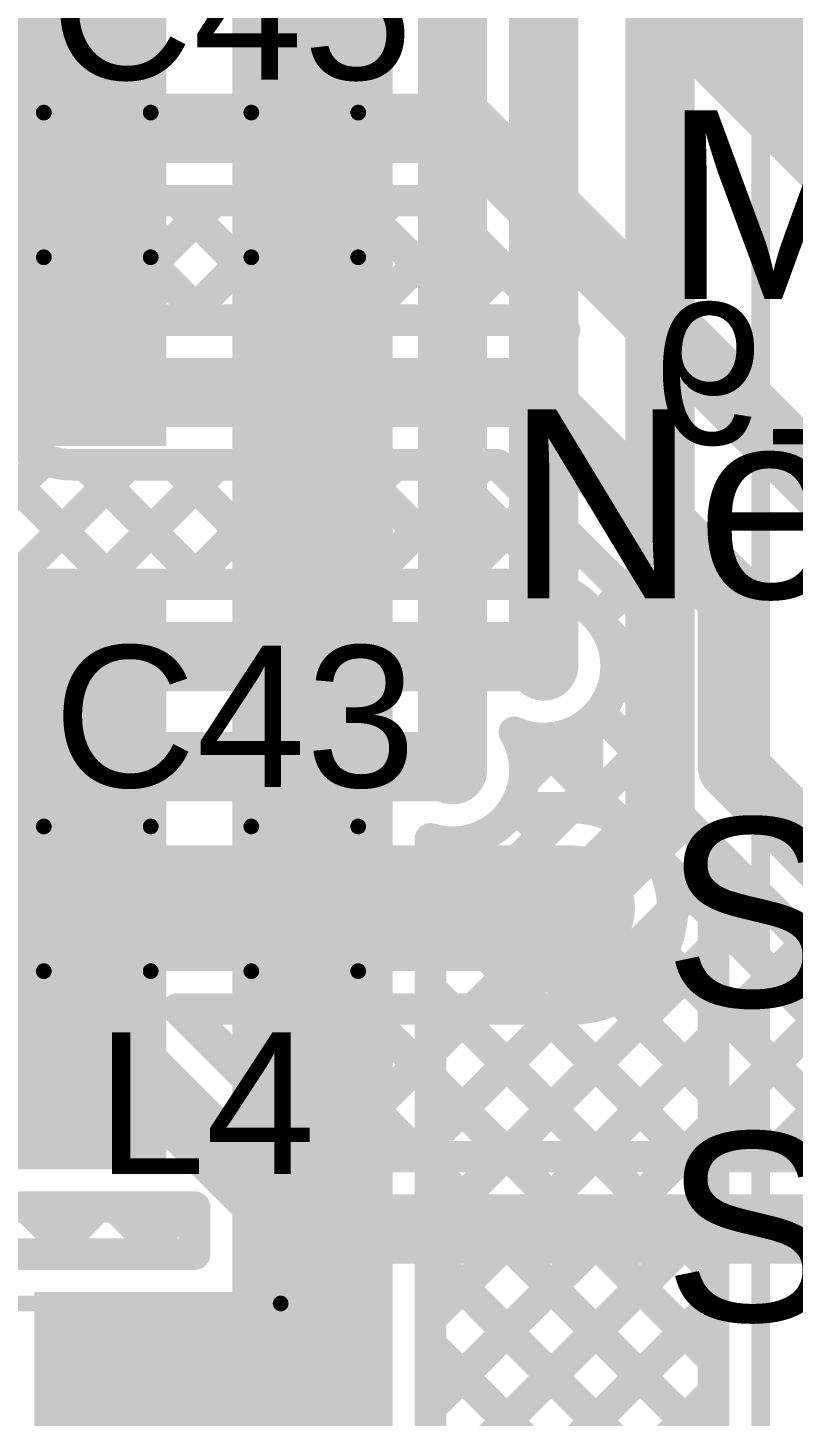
# Model space of a CAD drawing. Header units: millimetres. Extents: x -0.26 to 2.84, y -0.09 to 2.43.
# Drawn here: x 2.3639 to 2.6074, y 0.3985 to 0.84 of the extents above; entities that cross this region are included whole.
import ezdxf

# ---------------------------------------------------------------- set-up
doc = ezdxf.new("R2010")
doc.units = ezdxf.units.MM
doc.header["$MEASUREMENT"] = 0
for name, color, linetype in [('BottomLayer', 5, 'Continuous'), ('BottomOverlay', 54, 'Continuous'), ('TopLayer', 1, 'Continuous'), ('TopOverlay', 2, 'Continuous'), ('TopPaste', 8, 'Continuous'), ('TopSolder', 216, 'Continuous'), ('ViaHoleLayer', 16, 'Continuous')]:
    doc.layers.add(name, color=color, linetype=linetype)
doc.styles.add('Arial', font='', dxfattribs={"height": 0.2})
doc.styles.get('Arial').set_extended_font_data('Arial')

# ---------------------------------------------------------------- blocks, each defined once
blk = doc.blocks.new('VKMB1001E101MV_101')
at = {"layer": 'TopLayer'}
for points in [[(-0.1378, 0.02165), (-0.02756, 0.02165), (-0.02756, -0.02165), (-0.1378, -0.02165)], [(0.02756, 0.02165), (0.1378, 0.02165), (0.1378, -0.02165), (0.02756, -0.02165)]]:
    blk.add_hatch(color=1, dxfattribs=at).paths.add_polyline_path(points)
at = {"layer": 'TopPaste'}
for points in [[(-0.1378, 0.02165), (-0.02756, 0.02165), (-0.02756, -0.02165), (-0.1378, -0.02165)], [(0.02756, 0.02165), (0.1378, 0.02165), (0.1378, -0.02165), (0.02756, -0.02165)]]:
    blk.add_hatch(color=8, dxfattribs=at).paths.add_polyline_path(points)
at = {"layer": 'TopSolder'}
for points in [[(-0.1418, 0.02565), (-0.02356, 0.02565), (-0.02356, -0.02565), (-0.1418, -0.02565)], [(0.02356, 0.02565), (0.1418, 0.02565), (0.1418, -0.02565), (0.02356, -0.02565)]]:
    blk.add_hatch(color=216, dxfattribs=at).paths.add_polyline_path(points)
at = {"layer": 'TopOverlay', "const_width": 0.005}
for points in [[(-0.105, 0.0575), (-0.05817, 0.10433)], [(-0.05817, 0.10433), (0.10433, 0.10433)], [(0.10433, 0.031), (0.10433, 0.10433)], [(-0.105, 0.035), (-0.105, 0.0575)], [(-0.128, 0.028), (-0.128, 0.051)], [(-0.139, 0.04), (-0.116, 0.04)], [(0.10433, -0.10433), (0.10433, -0.031)], [(-0.105, -0.0575), (-0.105, -0.035)], [(-0.105, -0.0575), (-0.05817, -0.10433)], [(-0.05817, -0.10433), (0.10433, -0.10433)]]:
    blk.add_lwpolyline(points, dxfattribs=at)
at = {"layer": 'TopOverlay', "const_width": 0.0025}
for points in [[(-0.05942, 0.10433, 1), (-0.05692, 0.10433, 1)], [(-0.05942, 0.10433, 1), (-0.05692, 0.10433, 1)], [(0.10308, 0.10433, 1), (0.10558, 0.10433, 1)], [(0.10308, 0.10433, 1), (0.10558, 0.10433, 1)], [(-0.10625, 0.0575, 1), (-0.10375, 0.0575, 1)], [(-0.10625, 0.0575, 1), (-0.10375, 0.0575, 1)], [(-0.12925, 0.051, 1), (-0.12675, 0.051, 1)], [(-0.14025, 0.04, 1), (-0.13775, 0.04, 1)], [(-0.11725, 0.04, 1), (-0.11475, 0.04, 1)], [(-0.10625, 0.035, 1), (-0.10375, 0.035, 1)], [(0.10308, 0.031, 1), (0.10558, 0.031, 1)], [(-0.12925, 0.028, 1), (-0.12675, 0.028, 1)], [(0.10308, -0.031, 1), (0.10558, -0.031, 1)], [(-0.10625, -0.035, 1), (-0.10375, -0.035, 1)], [(-0.10625, -0.0575, 1), (-0.10375, -0.0575, 1)], [(-0.10625, -0.0575, 1), (-0.10375, -0.0575, 1)], [(-0.05942, -0.10433, 1), (-0.05692, -0.10433, 1)], [(-0.05942, -0.10433, 1), (-0.05692, -0.10433, 1)], [(0.10308, -0.10433, 1), (0.10558, -0.10433, 1)], [(0.10308, -0.10433, 1), (0.10558, -0.10433, 1)]]:
    blk.add_lwpolyline(points, format="xyb", close=True, dxfattribs=at)
blk = doc.blocks.new('C__0603_110')
at = {"layer": 'TopLayer'}
for points in [[(-0.045, -0.0175), (-0.045, 0.0175), (-0.015, 0.0175), (-0.015, -0.0175)], [(0.015, -0.0175), (0.015, 0.0175), (0.045, 0.0175), (0.045, -0.0175)]]:
    blk.add_hatch(color=1, dxfattribs=at).paths.add_polyline_path(points)
at = {"layer": 'TopPaste'}
for points in [[(-0.045, -0.0175), (-0.045, 0.0175), (-0.015, 0.0175), (-0.015, -0.0175)], [(0.015, -0.0175), (0.015, 0.0175), (0.045, 0.0175), (0.045, -0.0175)]]:
    blk.add_hatch(color=8, dxfattribs=at).paths.add_polyline_path(points)
at = {"layer": 'TopSolder'}
for points in [[(-0.049, -0.0215), (-0.049, 0.0215), (-0.011, 0.0215), (-0.011, -0.0215)], [(0.011, -0.0215), (0.011, 0.0215), (0.049, 0.0215), (0.049, -0.0215)]]:
    blk.add_hatch(color=216, dxfattribs=at).paths.add_polyline_path(points)
at = {"layer": 'TopOverlay', "const_width": 0.005}
for points in [[(-0.05, 0.023), (-0.016, 0.023)], [(-0.05, -0.023), (-0.05, 0.023)], [(0.016, 0.023), (0.05, 0.023)], [(0.05, -0.023), (0.05, 0.023)], [(-0.05, -0.023), (-0.016, -0.023)], [(0.016, -0.023), (0.05, -0.023)]]:
    blk.add_lwpolyline(points, dxfattribs=at)
at = {"layer": 'TopOverlay', "const_width": 0.0025}
for points in [[(-0.05125, 0.023, 1), (-0.04875, 0.023, 1)], [(-0.05125, 0.023, 1), (-0.04875, 0.023, 1)], [(-0.01725, 0.023, 1), (-0.01475, 0.023, 1)], [(0.01475, 0.023, 1), (0.01725, 0.023, 1)], [(0.04875, 0.023, 1), (0.05125, 0.023, 1)], [(0.04875, 0.023, 1), (0.05125, 0.023, 1)], [(-0.05125, -0.023, 1), (-0.04875, -0.023, 1)], [(-0.05125, -0.023, 1), (-0.04875, -0.023, 1)], [(-0.01725, -0.023, 1), (-0.01475, -0.023, 1)], [(0.01475, -0.023, 1), (0.01725, -0.023, 1)], [(0.04875, -0.023, 1), (0.05125, -0.023, 1)], [(0.04875, -0.023, 1), (0.05125, -0.023, 1)]]:
    blk.add_lwpolyline(points, format="xyb", close=True, dxfattribs=at)
blk = doc.blocks.new('C__0603_112')
at = {"layer": 'TopLayer'}
for points in [[(-0.045, -0.0175), (-0.045, 0.0175), (-0.015, 0.0175), (-0.015, -0.0175)], [(0.015, -0.0175), (0.015, 0.0175), (0.045, 0.0175), (0.045, -0.0175)]]:
    blk.add_hatch(color=1, dxfattribs=at).paths.add_polyline_path(points)
at = {"layer": 'TopPaste'}
for points in [[(-0.045, -0.0175), (-0.045, 0.0175), (-0.015, 0.0175), (-0.015, -0.0175)], [(0.015, -0.0175), (0.015, 0.0175), (0.045, 0.0175), (0.045, -0.0175)]]:
    blk.add_hatch(color=8, dxfattribs=at).paths.add_polyline_path(points)
at = {"layer": 'TopSolder'}
for points in [[(-0.049, -0.0215), (-0.049, 0.0215), (-0.011, 0.0215), (-0.011, -0.0215)], [(0.011, -0.0215), (0.011, 0.0215), (0.049, 0.0215), (0.049, -0.0215)]]:
    blk.add_hatch(color=216, dxfattribs=at).paths.add_polyline_path(points)
at = {"layer": 'TopOverlay', "const_width": 0.005}
for points in [[(-0.05, -0.023), (-0.05, 0.023)], [(-0.05, 0.023), (-0.016, 0.023)], [(0.016, 0.023), (0.05, 0.023)], [(0.05, -0.023), (0.05, 0.023)], [(-0.05, -0.023), (-0.016, -0.023)], [(0.016, -0.023), (0.05, -0.023)]]:
    blk.add_lwpolyline(points, dxfattribs=at)
at = {"layer": 'TopOverlay', "const_width": 0.0025}
for points in [[(-0.05125, 0.023, 1), (-0.04875, 0.023, 1)], [(-0.05125, 0.023, 1), (-0.04875, 0.023, 1)], [(-0.01725, 0.023, 1), (-0.01475, 0.023, 1)], [(0.01475, 0.023, 1), (0.01725, 0.023, 1)], [(0.04875, 0.023, 1), (0.05125, 0.023, 1)], [(0.04875, 0.023, 1), (0.05125, 0.023, 1)], [(-0.05125, -0.023, 1), (-0.04875, -0.023, 1)], [(-0.05125, -0.023, 1), (-0.04875, -0.023, 1)], [(-0.01725, -0.023, 1), (-0.01475, -0.023, 1)], [(0.01475, -0.023, 1), (0.01725, -0.023, 1)], [(0.04875, -0.023, 1), (0.05125, -0.023, 1)], [(0.04875, -0.023, 1), (0.05125, -0.023, 1)]]:
    blk.add_lwpolyline(points, format="xyb", close=True, dxfattribs=at)

msp = doc.modelspace()

# ---------------------------------------------------------------- hatches: boundary and pattern name
at = {"layer": 'BottomLayer'}
h = msp.add_hatch(color=5, dxfattribs=at)
edge = h.paths.add_edge_path()
edge.add_arc((2.378, 0.724), 0.00886, 0, 360)
h = msp.add_hatch(color=5, dxfattribs=at)
edge = h.paths.add_edge_path()
edge.add_arc((2.528, 0.637), 0.00886, 0, 360)
h = msp.add_hatch(color=5, dxfattribs=at)
edge = h.paths.add_edge_path()
edge.add_arc((2.499, 0.604), 0.00886, 0, 360)
h = msp.add_hatch(color=5, dxfattribs=at)
edge = h.paths.add_edge_path()
edge.add_arc((2.537, 0.56), 0.00886, 0, 360)
h = msp.add_hatch(color=5, dxfattribs=at)
edge = h.paths.add_edge_path()
edge.add_arc((2.387, 0.52), 0.00886, 0, 360)
at = {"layer": 'TopLayer'}
for points in [[(2.429, 0.225), (2.48, 0.225), (2.48, 1.036), (2.429, 1.036)], [(2.3, 0.707), (2.408, 0.707), (2.408, 0.873), (2.3, 0.873)], [(2.292, 0.477), (2.408, 0.477), (2.408, 0.664), (2.292, 0.664)], [(2.366, 0.225), (2.465, 0.225), (2.465, 0.438), (2.366, 0.438)]]:
    msp.add_hatch(color=1, dxfattribs=at).paths.add_polyline_path(points)
h = msp.add_hatch(color=1, dxfattribs=at)
edge = h.paths.add_edge_path()
edge.add_arc((2.378, 0.724), 0.00886, 0, 360)
h = msp.add_hatch(color=1, dxfattribs=at)
edge = h.paths.add_edge_path()
edge.add_arc((2.528, 0.637), 0.00886, 0, 360)
h = msp.add_hatch(color=1, dxfattribs=at)
edge = h.paths.add_edge_path()
edge.add_arc((2.499, 0.604), 0.00886, 0, 360)
h = msp.add_hatch(color=1, dxfattribs=at)
edge = h.paths.add_edge_path()
edge.add_arc((2.537, 0.56), 0.00886, 0, 360)
h = msp.add_hatch(color=1, dxfattribs=at)
edge = h.paths.add_edge_path()
edge.add_arc((2.387, 0.52), 0.00886, 0, 360)
at = {"layer": 'ViaHoleLayer'}
h = msp.add_hatch(color=16, dxfattribs=at)
edge = h.paths.add_edge_path()
edge.add_arc((2.378, 0.724), 0.00591, 0, 360)
h = msp.add_hatch(color=16, dxfattribs=at)
edge = h.paths.add_edge_path()
edge.add_arc((2.528, 0.637), 0.00591, 0, 360)
h = msp.add_hatch(color=16, dxfattribs=at)
edge = h.paths.add_edge_path()
edge.add_arc((2.499, 0.604), 0.00591, 0, 360)
h = msp.add_hatch(color=16, dxfattribs=at)
edge = h.paths.add_edge_path()
edge.add_arc((2.537, 0.56), 0.00591, 0, 360)
h = msp.add_hatch(color=16, dxfattribs=at)
edge = h.paths.add_edge_path()
edge.add_arc((2.387, 0.52), 0.00591, 0, 360)

# ---------------------------------------------------------------- linework, layer by layer
at = {"layer": 'BottomLayer'}
for points, const_width in [([(2.565, 0.863), (2.684, 0.744)], 0.04), ([(2.209, 0.808), (2.503, 0.808)], 0.022), ([(2.503, 0.808), (2.681, 0.63)], 0.022), ([(2.209, 0.785), (2.49347, 0.785)], 0.01), ([(2.24151, 0.785), (2.36351, 0.663)], 0.01), ([(2.24472, 0.663), (2.36672, 0.785)], 0.01), ([(2.26979, 0.785), (2.39179, 0.663)], 0.01), ([(2.273, 0.663), (2.395, 0.785)], 0.01), ([(2.32636, 0.785), (2.36711, 0.74426)], 0.01), ([(2.35465, 0.785), (2.39265, 0.747)], 0.01), ([(2.38293, 0.785), (2.42093, 0.747)], 0.01), ([(2.38529, 0.747), (2.42329, 0.785)], 0.01), ([(2.41122, 0.785), (2.44922, 0.747)], 0.01), ([(2.41357, 0.747), (2.45157, 0.785)], 0.01), ([(2.4395, 0.785), (2.4775, 0.747)], 0.01), ([(2.44185, 0.747), (2.47985, 0.785)], 0.01), ([(2.46778, 0.785), (2.50578, 0.747)], 0.01), ([(2.49347, 0.785), (2.53463, 0.74384)], 0.01), ([(2.47014, 0.747), (2.50081, 0.77767)], 0.01), ([(2.49842, 0.747), (2.51495, 0.76353)], 0.01), ([(2.378, 0.747), (2.523, 0.747)], 0.01), ([(2.52645, 0.74674), (2.52909, 0.74938)], 0.01), ([(2.378, 0.724), (2.523, 0.724)], 0.022), ([(2.523, 0.724), (2.588, 0.659)], 0.022), ([(2.32957, 0.663), (2.36929, 0.70271)], 0.01), ([(2.35785, 0.663), (2.39585, 0.701)], 0.01), ([(2.378, 0.701), (2.51347, 0.701)], 0.01), ([(2.38208, 0.701), (2.42008, 0.663)], 0.01), ([(2.38614, 0.663), (2.42414, 0.701)], 0.01), ([(2.41036, 0.701), (2.44836, 0.663)], 0.01), ([(2.41442, 0.663), (2.45242, 0.701)], 0.01), ([(2.43865, 0.701), (2.47665, 0.663)], 0.01), ([(2.44271, 0.663), (2.48071, 0.701)], 0.01), ([(2.46693, 0.701), (2.50493, 0.663)], 0.01), ([(2.47099, 0.663), (2.50899, 0.701)], 0.01), ([(2.49522, 0.701), (2.53604, 0.66018)], 0.01), ([(2.51347, 0.701), (2.565, 0.64947)], 0.01), ([(2.49928, 0.663), (2.52537, 0.6891)], 0.01), ([(2.52743, 0.66287), (2.53952, 0.67496)], 0.01), ([(2.132, 0.663), (2.525, 0.663)], 0.01), ([(2.588, 0.605), (2.588, 0.659)], 0.022), ([(2.54516, 0.65231), (2.55366, 0.66081)], 0.01), ([(2.54126, 0.65626), (2.54426, 0.65326)], 0.01), ([(2.565, 0.605), (2.565, 0.64947)], 0.01), ([(2.132, 0.64), (2.525, 0.64)], 0.022), ([(2.525, 0.64), (2.528, 0.637)], 0.022), ([(2.54818, 0.64804), (2.565, 0.63122)], 0.01), ([(2.54919, 0.62806), (2.565, 0.64387)], 0.01), ([(2.54566, 0.62227), (2.5651, 0.60283)], 0.01), ([(2.52175, 0.60062), (2.53694, 0.61581)], 0.01), ([(2.52551, 0.61413), (2.55075, 0.58889)], 0.01), ([(2.54114, 0.59173), (2.565, 0.61559)], 0.01), ([(2.142, 0.605), (2.498, 0.605)], 0.022), ([(2.498, 0.605), (2.499, 0.604)], 0.022), ([(2.588, 0.605), (2.635, 0.558)], 0.022), ([(2.51862, 0.592), (2.537, 0.592)], 0.01), ([(2.55997, 0.58228), (2.5693, 0.59161)], 0.01), ([(2.57174, 0.58874), (2.61874, 0.54174)], 0.01), ([(2.328, 0.56), (2.537, 0.56)], 0.04), ([(2.56589, 0.57375), (2.65865, 0.481)], 0.01), ([(2.56887, 0.56289), (2.58323, 0.57725)], 0.01), ([(2.51527, 0.481), (2.59737, 0.5631)], 0.01), ([(2.54355, 0.481), (2.61151, 0.54896)], 0.01), ([(2.56564, 0.54572), (2.63036, 0.481)], 0.01), ([(2.57183, 0.481), (2.6272, 0.53636)], 0.01), ([(2.60012, 0.481), (2.65412, 0.535)], 0.01), ([(2.55157, 0.53151), (2.60208, 0.481)], 0.01), ([(2.387, 0.52), (2.449, 0.458)], 0.022), ([(2.41153, 0.528), (2.45853, 0.481)], 0.01), ([(2.41153, 0.528), (2.537, 0.528)], 0.01), ([(2.41366, 0.528), (2.46066, 0.481)], 0.01), ([(2.41619, 0.52334), (2.42084, 0.528)], 0.01), ([(2.43033, 0.5092), (2.44913, 0.528)], 0.01), ([(2.44194, 0.528), (2.48894, 0.481)], 0.01), ([(2.44447, 0.49506), (2.47741, 0.528)], 0.01), ([(2.4587, 0.481), (2.5057, 0.528)], 0.01), ([(2.47023, 0.528), (2.51723, 0.481)], 0.01), ([(2.48698, 0.481), (2.53398, 0.528)], 0.01), ([(2.49851, 0.528), (2.54551, 0.481)], 0.01), ([(2.52679, 0.528), (2.57379, 0.481)], 0.01), ([(2.45853, 0.481), (2.73447, 0.481)], 0.01), ([(2.449, 0.458), (2.776, 0.458)], 0.022)]:
    msp.add_lwpolyline(points, dxfattribs=dict(at, const_width=const_width))
for points, const_width in [([(2.4975, 0.808, 1), (2.5085, 0.808, 1)], 0.011), ([(2.4975, 0.808, 1), (2.5085, 0.808, 1)], 0.011), ([(2.36422, 0.785, 1), (2.36922, 0.785, 1)], 0.005), ([(2.38043, 0.785, 1), (2.38543, 0.785, 1)], 0.005), ([(2.3925, 0.785, 1), (2.3975, 0.785, 1)], 0.005), ([(2.40872, 0.785, 1), (2.41372, 0.785, 1)], 0.005), ([(2.42079, 0.785, 1), (2.42579, 0.785, 1)], 0.005), ([(2.437, 0.785, 1), (2.442, 0.785, 1)], 0.005), ([(2.44907, 0.785, 1), (2.45407, 0.785, 1)], 0.005), ([(2.46528, 0.785, 1), (2.47028, 0.785, 1)], 0.005), ([(2.47735, 0.785, 1), (2.48235, 0.785, 1)], 0.005), ([(2.49097, 0.785, 1), (2.49597, 0.785, 1)], 0.005), ([(2.49097, 0.785, 1), (2.49597, 0.785, 1)], 0.005), ([(2.49831, 0.77767, 1), (2.50331, 0.77767, 1)], 0.005), ([(2.51245, 0.76353, 1), (2.51745, 0.76353, 1)], 0.005), ([(2.3755, 0.747, 1), (2.3805, 0.747, 1)], 0.005), ([(2.3755, 0.747, 1), (2.3805, 0.747, 1)], 0.005), ([(2.38279, 0.747, 1), (2.38779, 0.747, 1)], 0.005), ([(2.39015, 0.747, 1), (2.39515, 0.747, 1)], 0.005), ([(2.41107, 0.747, 1), (2.41607, 0.747, 1)], 0.005), ([(2.41843, 0.747, 1), (2.42343, 0.747, 1)], 0.005), ([(2.43935, 0.747, 1), (2.44435, 0.747, 1)], 0.005), ([(2.44672, 0.747, 1), (2.45172, 0.747, 1)], 0.005), ([(2.46764, 0.747, 1), (2.47264, 0.747, 1)], 0.005), ([(2.475, 0.747, 1), (2.48, 0.747, 1)], 0.005), ([(2.49592, 0.747, 1), (2.50092, 0.747, 1)], 0.005), ([(2.50328, 0.747, 1), (2.50828, 0.747, 1)], 0.005), ([(2.5205, 0.747, 1), (2.5255, 0.747, 1)], 0.005), ([(2.5205, 0.747, 1), (2.5255, 0.747, 1)], 0.005), ([(2.5205, 0.747, 1), (2.5255, 0.747, 1)], 0.005), ([(2.52395, 0.74674, 1), (2.52895, 0.74674, 1)], 0.005), ([(2.52659, 0.74938, 1), (2.53159, 0.74938, 1)], 0.005), ([(2.36461, 0.74426, 1), (2.36961, 0.74426, 1)], 0.005), ([(2.53213, 0.74384, 1), (2.53713, 0.74384, 1)], 0.005), ([(2.53213, 0.74384, 1), (2.53713, 0.74384, 1)], 0.005), ([(2.53213, 0.74384, 1), (2.53713, 0.74384, 1)], 0.005), ([(2.3725, 0.724, 1), (2.3835, 0.724, 1)], 0.011), ([(2.5175, 0.724, 1), (2.5285, 0.724, 1)], 0.011), ([(2.5175, 0.724, 1), (2.5285, 0.724, 1)], 0.011), ([(2.36679, 0.70271, 1), (2.37179, 0.70271, 1)], 0.005), ([(2.3755, 0.701, 1), (2.3805, 0.701, 1)], 0.005), ([(2.3755, 0.701, 1), (2.3805, 0.701, 1)], 0.005), ([(2.37958, 0.701, 1), (2.38458, 0.701, 1)], 0.005), ([(2.39335, 0.701, 1), (2.39835, 0.701, 1)], 0.005), ([(2.40786, 0.701, 1), (2.41286, 0.701, 1)], 0.005), ([(2.42164, 0.701, 1), (2.42664, 0.701, 1)], 0.005), ([(2.43615, 0.701, 1), (2.44115, 0.701, 1)], 0.005), ([(2.44992, 0.701, 1), (2.45492, 0.701, 1)], 0.005), ([(2.46443, 0.701, 1), (2.46943, 0.701, 1)], 0.005), ([(2.47821, 0.701, 1), (2.48321, 0.701, 1)], 0.005), ([(2.49272, 0.701, 1), (2.49772, 0.701, 1)], 0.005), ([(2.50649, 0.701, 1), (2.51149, 0.701, 1)], 0.005), ([(2.51097, 0.701, 1), (2.51597, 0.701, 1)], 0.005), ([(2.51097, 0.701, 1), (2.51597, 0.701, 1)], 0.005), ([(2.52287, 0.6891, 1), (2.52787, 0.6891, 1)], 0.005), ([(2.53702, 0.67496, 1), (2.54202, 0.67496, 1)], 0.005), ([(2.36101, 0.663, 1), (2.36601, 0.663, 1)], 0.005), ([(2.38364, 0.663, 1), (2.38864, 0.663, 1)], 0.005), ([(2.38929, 0.663, 1), (2.39429, 0.663, 1)], 0.005), ([(2.41192, 0.663, 1), (2.41692, 0.663, 1)], 0.005), ([(2.41758, 0.663, 1), (2.42258, 0.663, 1)], 0.005), ([(2.44021, 0.663, 1), (2.44521, 0.663, 1)], 0.005), ([(2.44586, 0.663, 1), (2.45086, 0.663, 1)], 0.005), ([(2.46849, 0.663, 1), (2.47349, 0.663, 1)], 0.005), ([(2.47415, 0.663, 1), (2.47915, 0.663, 1)], 0.005), ([(2.49678, 0.663, 1), (2.50178, 0.663, 1)], 0.005), ([(2.50243, 0.663, 1), (2.50743, 0.663, 1)], 0.005), ([(2.5225, 0.663, 1), (2.5275, 0.663, 1)], 0.005), ([(2.5225, 0.663, 1), (2.5275, 0.663, 1)], 0.005), ([(2.5225, 0.663, 1), (2.5275, 0.663, 1)], 0.005), ([(2.52493, 0.66287, 1), (2.52993, 0.66287, 1)], 0.005), ([(2.5825, 0.659, 1), (2.5935, 0.659, 1)], 0.011), ([(2.5825, 0.659, 1), (2.5935, 0.659, 1)], 0.011), ([(2.53354, 0.66018, 1), (2.53854, 0.66018, 1)], 0.005), ([(2.55116, 0.66081, 1), (2.55616, 0.66081, 1)], 0.005), ([(2.53876, 0.65626, 1), (2.54376, 0.65626, 1)], 0.005), ([(2.53876, 0.65626, 1), (2.54376, 0.65626, 1)], 0.005), ([(2.53876, 0.65626, 1), (2.54376, 0.65626, 1)], 0.005), ([(2.54176, 0.65326, 1), (2.54676, 0.65326, 1)], 0.005), ([(2.54176, 0.65326, 1), (2.54676, 0.65326, 1)], 0.005), ([(2.54266, 0.65231, 1), (2.54766, 0.65231, 1)], 0.005), ([(2.5625, 0.64947, 1), (2.5675, 0.64947, 1)], 0.005), ([(2.5625, 0.64947, 1), (2.5675, 0.64947, 1)], 0.005), ([(2.5195, 0.64, 1), (2.5305, 0.64, 1)], 0.011), ([(2.5195, 0.64, 1), (2.5305, 0.64, 1)], 0.011), ([(2.54568, 0.64804, 1), (2.55068, 0.64804, 1)], 0.005), ([(2.5225, 0.637, 1), (2.5335, 0.637, 1)], 0.011), ([(2.5625, 0.64387, 1), (2.5675, 0.64387, 1)], 0.005), ([(2.5485, 0.637, 1), (2.5535, 0.637, 1)], 0.005), ([(2.5485, 0.637, 1), (2.5535, 0.637, 1)], 0.005), ([(2.5625, 0.63122, 1), (2.5675, 0.63122, 1)], 0.005), ([(2.54669, 0.62806, 1), (2.55169, 0.62806, 1)], 0.005), ([(2.54316, 0.62227, 1), (2.54816, 0.62227, 1)], 0.005), ([(2.51612, 0.616, 1), (2.52112, 0.616, 1)], 0.005), ([(2.51612, 0.616, 1), (2.52112, 0.616, 1)], 0.005), ([(2.52301, 0.61413, 1), (2.52801, 0.61413, 1)], 0.005), ([(2.53444, 0.61581, 1), (2.53944, 0.61581, 1)], 0.005), ([(2.5625, 0.61559, 1), (2.5675, 0.61559, 1)], 0.005), ([(2.4925, 0.605, 1), (2.5035, 0.605, 1)], 0.011), ([(2.4925, 0.605, 1), (2.5035, 0.605, 1)], 0.011), ([(2.4935, 0.604, 1), (2.5045, 0.604, 1)], 0.011), ([(2.5825, 0.605, 1), (2.5935, 0.605, 1)], 0.011), ([(2.5825, 0.605, 1), (2.5935, 0.605, 1)], 0.011), ([(2.5625, 0.605, 1), (2.5675, 0.605, 1)], 0.005), ([(2.5625, 0.605, 1), (2.5675, 0.605, 1)], 0.005), ([(2.5625, 0.605, 1), (2.5675, 0.605, 1)], 0.005), ([(2.51925, 0.60062, 1), (2.52425, 0.60062, 1)], 0.005), ([(2.5195, 0.604, 1), (2.5245, 0.604, 1)], 0.005), ([(2.5195, 0.604, 1), (2.5245, 0.604, 1)], 0.005), ([(2.5626, 0.60283, 1), (2.5676, 0.60283, 1)], 0.005), ([(2.51612, 0.592, 1), (2.52112, 0.592, 1)], 0.005), ([(2.51612, 0.592, 1), (2.52112, 0.592, 1)], 0.005), ([(2.5345, 0.592, 1), (2.5395, 0.592, 1)], 0.005), ([(2.5345, 0.592, 1), (2.5395, 0.592, 1)], 0.005), ([(2.53864, 0.59173, 1), (2.54364, 0.59173, 1)], 0.005), ([(2.5668, 0.59161, 1), (2.5718, 0.59161, 1)], 0.005), ([(2.54825, 0.58889, 1), (2.55325, 0.58889, 1)], 0.005), ([(2.56924, 0.58874, 1), (2.57424, 0.58874, 1)], 0.005), ([(2.56924, 0.58874, 1), (2.57424, 0.58874, 1)], 0.005), ([(2.56924, 0.58874, 1), (2.57424, 0.58874, 1)], 0.005), ([(2.55747, 0.58228, 1), (2.56247, 0.58228, 1)], 0.005), ([(2.527, 0.56, 1), (2.547, 0.56, 1)], 0.02), ([(2.56339, 0.57375, 1), (2.56839, 0.57375, 1)], 0.005), ([(2.58073, 0.57725, 1), (2.58573, 0.57725, 1)], 0.005), ([(2.56637, 0.56289, 1), (2.57137, 0.56289, 1)], 0.005), ([(2.59487, 0.5631, 1), (2.59987, 0.5631, 1)], 0.005), ([(2.5665, 0.56, 1), (2.5715, 0.56, 1)], 0.005), ([(2.5665, 0.56, 1), (2.5715, 0.56, 1)], 0.005), ([(2.60901, 0.54896, 1), (2.61401, 0.54896, 1)], 0.005), ([(2.56314, 0.54572, 1), (2.56814, 0.54572, 1)], 0.005), ([(2.54907, 0.53151, 1), (2.55407, 0.53151, 1)], 0.005), ([(2.3815, 0.52, 1), (2.3925, 0.52, 1)], 0.011), ([(2.40903, 0.528, 1), (2.41403, 0.528, 1)], 0.005), ([(2.40903, 0.528, 1), (2.41403, 0.528, 1)], 0.005), ([(2.41116, 0.528, 1), (2.41616, 0.528, 1)], 0.005), ([(2.41834, 0.528, 1), (2.42334, 0.528, 1)], 0.005), ([(2.43944, 0.528, 1), (2.44444, 0.528, 1)], 0.005), ([(2.44663, 0.528, 1), (2.45163, 0.528, 1)], 0.005), ([(2.46773, 0.528, 1), (2.47273, 0.528, 1)], 0.005), ([(2.47491, 0.528, 1), (2.47991, 0.528, 1)], 0.005), ([(2.49601, 0.528, 1), (2.50101, 0.528, 1)], 0.005), ([(2.5032, 0.528, 1), (2.5082, 0.528, 1)], 0.005), ([(2.52429, 0.528, 1), (2.52929, 0.528, 1)], 0.005), ([(2.53148, 0.528, 1), (2.53648, 0.528, 1)], 0.005), ([(2.5345, 0.528, 1), (2.5395, 0.528, 1)], 0.005), ([(2.5345, 0.528, 1), (2.5395, 0.528, 1)], 0.005), ([(2.41369, 0.52334, 1), (2.41869, 0.52334, 1)], 0.005), ([(2.42783, 0.5092, 1), (2.43283, 0.5092, 1)], 0.005), ([(2.44197, 0.49506, 1), (2.44697, 0.49506, 1)], 0.005), ([(2.45603, 0.481, 1), (2.46103, 0.481, 1)], 0.005), ([(2.45603, 0.481, 1), (2.46103, 0.481, 1)], 0.005), ([(2.4562, 0.481, 1), (2.4612, 0.481, 1)], 0.005), ([(2.45816, 0.481, 1), (2.46316, 0.481, 1)], 0.005), ([(2.48448, 0.481, 1), (2.48948, 0.481, 1)], 0.005), ([(2.48644, 0.481, 1), (2.49144, 0.481, 1)], 0.005), ([(2.51277, 0.481, 1), (2.51777, 0.481, 1)], 0.005), ([(2.51473, 0.481, 1), (2.51973, 0.481, 1)], 0.005), ([(2.54105, 0.481, 1), (2.54605, 0.481, 1)], 0.005), ([(2.54301, 0.481, 1), (2.54801, 0.481, 1)], 0.005), ([(2.56933, 0.481, 1), (2.57433, 0.481, 1)], 0.005), ([(2.57129, 0.481, 1), (2.57629, 0.481, 1)], 0.005), ([(2.59762, 0.481, 1), (2.60262, 0.481, 1)], 0.005), ([(2.59958, 0.481, 1), (2.60458, 0.481, 1)], 0.005), ([(2.4435, 0.458, 1), (2.4545, 0.458, 1)], 0.011), ([(2.4435, 0.458, 1), (2.4545, 0.458, 1)], 0.011)]:
    msp.add_lwpolyline(points, format="xyb", close=True, dxfattribs=dict(at, const_width=const_width))
at = {"layer": 'BottomLayer', "const_width": 0.01}
for points in [[(2.378, 0.701, -1), (2.378, 0.747)], [(2.523, 0.747, -0.133317), (2.53463, 0.74384)], [(2.523, 0.747, -0.133317), (2.53463, 0.74384)], [(2.525, 0.663, -0.198912), (2.54126, 0.65626)], [(2.525, 0.663, -0.198912), (2.54126, 0.65626)], [(2.54426, 0.65326, -0.198912), (2.551, 0.637)], [(2.551, 0.637, -0.543305), (2.51862, 0.616)], [(2.51862, 0.616, -0.138071), (2.522, 0.604)], [(2.57174, 0.58874, -0.198912), (2.565, 0.605)], [(2.57174, 0.58874, -0.198912), (2.565, 0.605)], [(2.522, 0.604, -0.13809), (2.51862, 0.592)], [(2.537, 0.592, -0.414214), (2.569, 0.56)], [(2.569, 0.56, -0.414214), (2.537, 0.528)]]:
    msp.add_lwpolyline(points, format="xyb", dxfattribs=at)
at = {"layer": 'TopLayer'}
for points, const_width in [([(2.528, 0.637), (2.528, 1.248)], 0.022), ([(2.597, 0.17), (2.597, 1.248)], 0.006), ([(2.499, 0.604), (2.499, 1.148)], 0.022), ([(2.565, 0.588), (2.565, 0.863)], 0.022), ([(2.34639, 0.724), (2.378, 0.724)], 0.022), ([(2.4545, 0.563), (2.4545, 0.6305)], 0.04), ([(2.542, 0.59753), (2.542, 0.61875)], 0.01), ([(2.52175, 0.60062), (2.53694, 0.61581)], 0.01), ([(2.522, 0.604), (2.522, 0.6148)], 0.01), ([(2.52551, 0.61413), (2.542, 0.59765)], 0.01), ([(2.52074, 0.57626), (2.542, 0.59753)], 0.01), ([(2.5189, 0.59246), (2.52792, 0.58344)], 0.01), ([(2.537, 0.56), (2.565, 0.588)], 0.022), ([(2.492, 0.36665), (2.492, 0.58209)], 0.01), ([(2.492, 0.57087), (2.50238, 0.58125)], 0.01), ([(2.5019, 0.58118), (2.51534, 0.56774)], 0.01), ([(2.55326, 0.54374), (2.58126, 0.57174)], 0.01), ([(2.582, 0.18449), (2.582, 0.57251)], 0.01), ([(2.492, 0.54259), (2.51459, 0.56518)], 0.01), ([(2.57459, 0.56506), (2.582, 0.55765)], 0.01), ([(2.492, 0.56279), (2.582, 0.47279)], 0.01), ([(2.492, 0.45773), (2.582, 0.54773)], 0.01), ([(2.56044, 0.55092), (2.582, 0.52936)], 0.01), ([(2.492, 0.5143), (2.52109, 0.54339)], 0.01), ([(2.492, 0.48602), (2.54411, 0.53813)], 0.01), ([(2.54474, 0.53834), (2.582, 0.50108)], 0.01), ([(2.492, 0.53451), (2.582, 0.44451)], 0.01), ([(2.492, 0.42945), (2.582, 0.51945)], 0.01), ([(2.492, 0.50623), (2.582, 0.41623)], 0.01), ([(2.492, 0.40117), (2.582, 0.49117)], 0.01), ([(2.492, 0.47794), (2.582, 0.38794)], 0.01), ([(2.28, 0.465), (2.417, 0.465)], 0.01), ([(2.36352, 0.465), (2.37852, 0.45)], 0.01), ([(2.37113, 0.45), (2.38613, 0.465)], 0.01), ([(2.3918, 0.465), (2.4068, 0.45)], 0.01), ([(2.39941, 0.45), (2.41441, 0.465)], 0.01), ([(2.417, 0.45), (2.417, 0.465)], 0.01), ([(2.492, 0.37288), (2.582, 0.46288)], 0.01), ([(2.354, 0.45), (2.417, 0.45)], 0.01), ([(2.492, 0.44966), (2.582, 0.35966)], 0.01), ([(2.4928, 0.34539), (2.582, 0.4346)], 0.01), ([(2.492, 0.42137), (2.582, 0.33137)], 0.01), ([(2.4928, 0.31711), (2.582, 0.40631)], 0.01)]:
    msp.add_lwpolyline(points, dxfattribs=dict(at, const_width=const_width))
for points, const_width in [([(2.3725, 0.724, 1), (2.3835, 0.724, 1)], 0.011), ([(2.4445, 0.6305, 1), (2.4645, 0.6305, 1)], 0.02), ([(2.5225, 0.637, 1), (2.5335, 0.637, 1)], 0.011), ([(2.5395, 0.61875, 1), (2.5445, 0.61875, 1)], 0.005), ([(2.5395, 0.61875, 1), (2.5445, 0.61875, 1)], 0.005), ([(2.5195, 0.6148, 1), (2.5245, 0.6148, 1)], 0.005), ([(2.5195, 0.6148, 1), (2.5245, 0.6148, 1)], 0.005), ([(2.52301, 0.61413, 1), (2.52801, 0.61413, 1)], 0.005), ([(2.53444, 0.61581, 1), (2.53944, 0.61581, 1)], 0.005), ([(2.4935, 0.604, 1), (2.5045, 0.604, 1)], 0.011), ([(2.51925, 0.60062, 1), (2.52425, 0.60062, 1)], 0.005), ([(2.5195, 0.604, 1), (2.5245, 0.604, 1)], 0.005), ([(2.5195, 0.604, 1), (2.5245, 0.604, 1)], 0.005), ([(2.5395, 0.59765, 1), (2.5445, 0.59765, 1)], 0.005), ([(2.5395, 0.59753, 1), (2.5445, 0.59753, 1)], 0.005), ([(2.5395, 0.59753, 1), (2.5445, 0.59753, 1)], 0.005), ([(2.5164, 0.59246, 1), (2.5214, 0.59246, 1)], 0.005), ([(2.5595, 0.588, 1), (2.5705, 0.588, 1)], 0.011), ([(2.5595, 0.588, 1), (2.5705, 0.588, 1)], 0.011), ([(2.52542, 0.58344, 1), (2.53042, 0.58344, 1)], 0.005), ([(2.4445, 0.563, 1), (2.4645, 0.563, 1)], 0.02), ([(2.4895, 0.58209, 1), (2.4945, 0.58209, 1)], 0.005), ([(2.4895, 0.58209, 1), (2.4945, 0.58209, 1)], 0.005), ([(2.4994, 0.58118, 1), (2.5044, 0.58118, 1)], 0.005), ([(2.49988, 0.58125, 1), (2.50488, 0.58125, 1)], 0.005), ([(2.51824, 0.57626, 1), (2.52324, 0.57626, 1)], 0.005), ([(2.51824, 0.57626, 1), (2.52324, 0.57626, 1)], 0.005), ([(2.4895, 0.57087, 1), (2.4945, 0.57087, 1)], 0.005), ([(2.57876, 0.57174, 1), (2.58376, 0.57174, 1)], 0.005), ([(2.5795, 0.57251, 1), (2.5845, 0.57251, 1)], 0.005), ([(2.51209, 0.56518, 1), (2.51709, 0.56518, 1)], 0.005), ([(2.51284, 0.56774, 1), (2.51784, 0.56774, 1)], 0.005), ([(2.5315, 0.56, 1), (2.5425, 0.56, 1)], 0.011), ([(2.57209, 0.56506, 1), (2.57709, 0.56506, 1)], 0.005), ([(2.4895, 0.56279, 1), (2.4945, 0.56279, 1)], 0.005), ([(2.5795, 0.55765, 1), (2.5845, 0.55765, 1)], 0.005), ([(2.55794, 0.55092, 1), (2.56294, 0.55092, 1)], 0.005), ([(2.5795, 0.54773, 1), (2.5845, 0.54773, 1)], 0.005), ([(2.4895, 0.54259, 1), (2.4945, 0.54259, 1)], 0.005), ([(2.51859, 0.54339, 1), (2.52359, 0.54339, 1)], 0.005), ([(2.55076, 0.54374, 1), (2.55576, 0.54374, 1)], 0.005), ([(2.55076, 0.54374, 1), (2.55576, 0.54374, 1)], 0.005), ([(2.54161, 0.53813, 1), (2.54661, 0.53813, 1)], 0.005), ([(2.54224, 0.53834, 1), (2.54724, 0.53834, 1)], 0.005), ([(2.4895, 0.53451, 1), (2.4945, 0.53451, 1)], 0.005), ([(2.5795, 0.52936, 1), (2.5845, 0.52936, 1)], 0.005), ([(2.5795, 0.51945, 1), (2.5845, 0.51945, 1)], 0.005), ([(2.4895, 0.5143, 1), (2.4945, 0.5143, 1)], 0.005), ([(2.4895, 0.50623, 1), (2.4945, 0.50623, 1)], 0.005), ([(2.5795, 0.50108, 1), (2.5845, 0.50108, 1)], 0.005), ([(2.5795, 0.49117, 1), (2.5845, 0.49117, 1)], 0.005), ([(2.4895, 0.48602, 1), (2.4945, 0.48602, 1)], 0.005), ([(2.4895, 0.47794, 1), (2.4945, 0.47794, 1)], 0.005), ([(2.5795, 0.47279, 1), (2.5845, 0.47279, 1)], 0.005), ([(2.36102, 0.465, 1), (2.36602, 0.465, 1)], 0.005), ([(2.38363, 0.465, 1), (2.38863, 0.465, 1)], 0.005), ([(2.3893, 0.465, 1), (2.3943, 0.465, 1)], 0.005), ([(2.41191, 0.465, 1), (2.41691, 0.465, 1)], 0.005), ([(2.4145, 0.465, 1), (2.4195, 0.465, 1)], 0.005), ([(2.4145, 0.465, 1), (2.4195, 0.465, 1)], 0.005), ([(2.5795, 0.46288, 1), (2.5845, 0.46288, 1)], 0.005), ([(2.4895, 0.45773, 1), (2.4945, 0.45773, 1)], 0.005), ([(2.36863, 0.45, 1), (2.37363, 0.45, 1)], 0.005), ([(2.37602, 0.45, 1), (2.38102, 0.45, 1)], 0.005), ([(2.39691, 0.45, 1), (2.40191, 0.45, 1)], 0.005), ([(2.4043, 0.45, 1), (2.4093, 0.45, 1)], 0.005), ([(2.4145, 0.45, 1), (2.4195, 0.45, 1)], 0.005), ([(2.4145, 0.45, 1), (2.4195, 0.45, 1)], 0.005), ([(2.4895, 0.44966, 1), (2.4945, 0.44966, 1)], 0.005), ([(2.5795, 0.44451, 1), (2.5845, 0.44451, 1)], 0.005), ([(2.5795, 0.4346, 1), (2.5845, 0.4346, 1)], 0.005), ([(2.4895, 0.42945, 1), (2.4945, 0.42945, 1)], 0.005), ([(2.4895, 0.42137, 1), (2.4945, 0.42137, 1)], 0.005), ([(2.5795, 0.41623, 1), (2.5845, 0.41623, 1)], 0.005), ([(2.5795, 0.40631, 1), (2.5845, 0.40631, 1)], 0.005), ([(2.4895, 0.40117, 1), (2.4945, 0.40117, 1)], 0.005)]:
    msp.add_lwpolyline(points, format="xyb", close=True, dxfattribs=dict(at, const_width=const_width))
at = {"layer": 'TopLayer', "const_width": 0.01}
for points in [[(2.542, 0.61875, -0.233705), (2.522, 0.6148)], [(2.522, 0.604, -0.507983), (2.492, 0.58209)], [(2.55326, 0.54374, -1), (2.52074, 0.57626)]]:
    msp.add_lwpolyline(points, format="xyb", dxfattribs=at)

# ---------------------------------------------------------------- block references
for name, p in [('C__0603_110', (2.419, 0.79)), ('C__0603_112', (2.419, 0.563)), ('VKMB1001E101MV_101', (2.34, 0.33))]:
    msp.add_blockref(name, p)

# ---------------------------------------------------------------- texts
at = {"layer": 'BottomOverlay', "style": 'Arial', "text_generation_flag": 2}
msp.add_text('R19', height=0.045, dxfattribs=at).set_placement((2.67823, 0.70751))
at = {"layer": 'TopOverlay', "style": 'Arial'}
for s, p in [('C45', (2.37102, 0.82351)), ('C43', (2.37202, 0.59851)), ('L4', (2.38551, 0.47551))]:
    msp.add_text(s, height=0.045, dxfattribs=at).set_placement(p)
for s, p in [('MUTE', (2.566, 0.7537)), ('NetP3_1', (2.516, 0.65859)), ('SPKN', (2.566, 0.5287)), ('SPKP', (2.566, 0.4287))]:
    msp.add_text(s, height=0.06, rotation=360, dxfattribs=at).set_placement(p)

doc.saveas('drawing.dxf')
